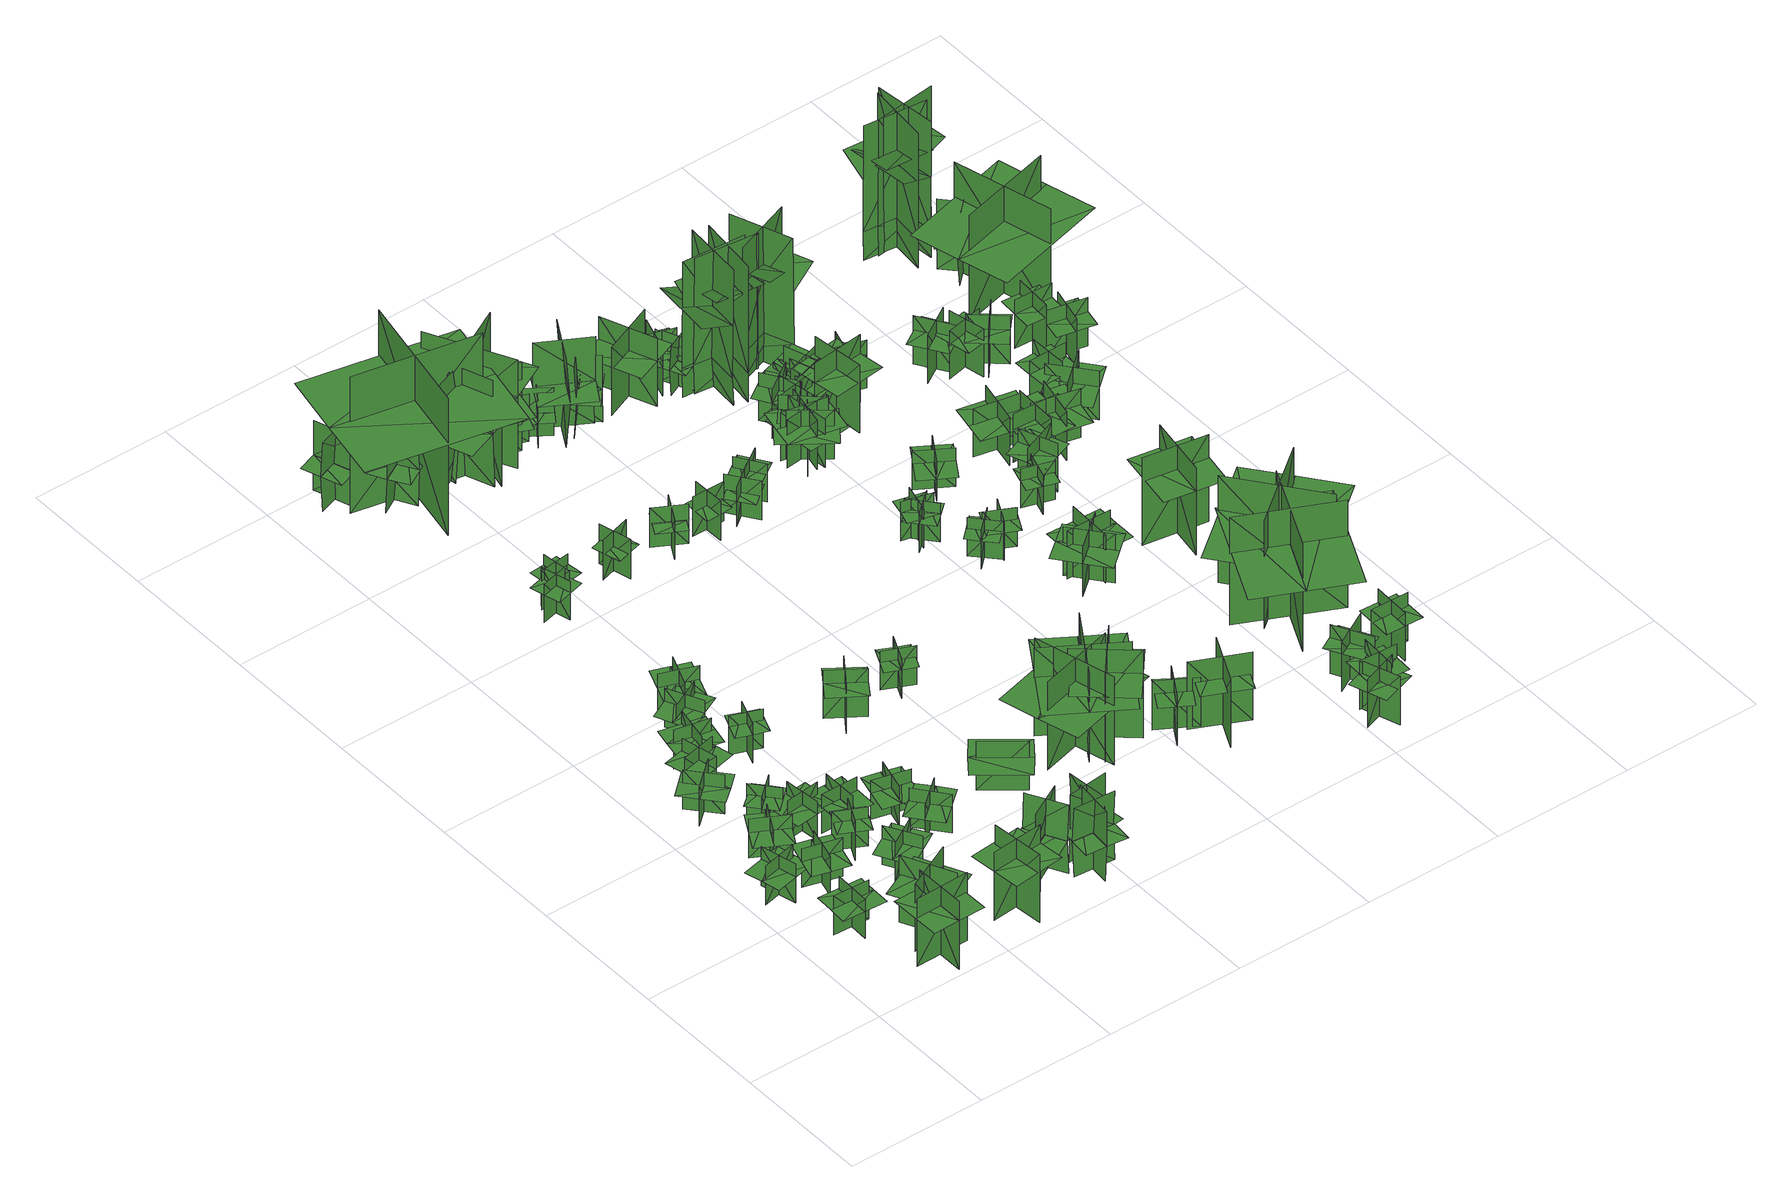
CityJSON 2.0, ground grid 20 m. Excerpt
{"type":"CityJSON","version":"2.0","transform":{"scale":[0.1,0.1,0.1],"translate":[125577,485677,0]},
"CityObjects":{
"tree1":{"type":"SolitaryVegetationObject","geometry":[{"type":"MultiSurface","lod":"1","boundaries":[[[0,1,2]],[[0,2,3]],[[4,5,6]],[[4,6,7]],[[8,9,10]],[[8,10,11]],[[8,11,12]],[[8,12,13]]]}]},
"tree2":{"type":"SolitaryVegetationObject","geometry":[{"type":"MultiSurface","lod":"1","boundaries":[[[14,15,16]],[[14,16,17]],[[18,19,20]],[[18,20,21]],[[22,23,24]],[[22,24,25]],[[22,25,26]],[[22,26,27]]]}]},
"tree3":{"type":"SolitaryVegetationObject","geometry":[{"type":"MultiSurface","lod":"1","boundaries":[[[28,29,30]],[[28,30,31]],[[32,33,34]],[[32,34,35]],[[36,37,38]],[[36,38,39]],[[36,39,40]],[[36,40,41]]]}]},
"tree4":{"type":"SolitaryVegetationObject","geometry":[{"type":"MultiSurface","lod":"1","boundaries":[[[42,43,44]],[[42,44,45]],[[46,47,48]],[[46,48,49]],[[50,51,52]],[[50,52,53]],[[50,53,54]],[[50,54,55]]]}]},
"tree5":{"type":"SolitaryVegetationObject","geometry":[{"type":"MultiSurface","lod":"1","boundaries":[[[56,57,58]],[[56,58,59]],[[60,61,62]],[[60,62,63]],[[64,65,66]],[[64,66,67]],[[64,67,68]],[[64,68,69]]]}]},
"tree6":{"type":"SolitaryVegetationObject","geometry":[{"type":"MultiSurface","lod":"1","boundaries":[[[70,71,72]],[[70,72,73]],[[74,75,76]],[[74,76,77]],[[78,79,80]],[[78,80,81]],[[78,81,82]],[[78,82,83]]]}]},
"tree7":{"type":"SolitaryVegetationObject","geometry":[{"type":"MultiSurface","lod":"1","boundaries":[[[84,85,86]],[[84,86,87]],[[88,89,90]],[[88,90,91]],[[92,93,94]],[[92,94,95]],[[92,95,96]],[[92,96,97]]]}]},
"tree8":{"type":"SolitaryVegetationObject","geometry":[{"type":"MultiSurface","lod":"1","boundaries":[[[98,99,100]],[[98,100,101]],[[102,103,104]],[[102,104,105]],[[106,107,108]],[[106,108,109]],[[106,109,110]],[[106,110,111]]]}]},
"tree9":{"type":"SolitaryVegetationObject","geometry":[{"type":"MultiSurface","lod":"1","boundaries":[[[112,113,114]],[[112,114,115]],[[116,117,118]],[[116,118,119]],[[120,121,122]],[[120,122,123]],[[120,123,124]],[[120,124,125]]]}]},
"tree10":{"type":"SolitaryVegetationObject","geometry":[{"type":"MultiSurface","lod":"1","boundaries":[[[126,127,128]],[[126,128,129]],[[130,131,132]],[[130,132,133]],[[134,135,136]],[[134,136,137]],[[134,137,138]],[[134,138,139]]]}]},
"tree11":{"type":"SolitaryVegetationObject","geometry":[{"type":"MultiSurface","lod":"1","boundaries":[[[140,141,142]],[[140,142,143]],[[144,145,146]],[[144,146,147]],[[148,149,150]],[[148,150,151]],[[148,151,152]],[[148,152,153]]]}]},
"tree12":{"type":"SolitaryVegetationObject","geometry":[{"type":"MultiSurface","lod":"1","boundaries":[[[154,155,156]],[[154,156,157]],[[158,159,160]],[[158,160,161]],[[162,163,164]],[[162,164,165]],[[162,165,166]],[[162,166,167]]]}]},
"tree13":{"type":"SolitaryVegetationObject","geometry":[{"type":"MultiSurface","lod":"1","boundaries":[[[168,169,170]],[[168,170,171]],[[172,173,174]],[[172,174,175]],[[176,177,178]],[[176,178,179]],[[176,179,180]],[[176,180,181]]]}]},
"tree14":{"type":"SolitaryVegetationObject","geometry":[{"type":"MultiSurface","lod":"1","boundaries":[[[182,183,184]],[[182,184,185]],[[186,187,188]],[[186,188,189]],[[190,191,192]],[[190,192,193]],[[190,193,194]],[[190,194,195]]]}]},
"tree15":{"type":"SolitaryVegetationObject","geometry":[{"type":"MultiSurface","lod":"1","boundaries":[[[196,197,198]],[[196,198,199]],[[200,201,202]],[[200,202,203]],[[204,205,206]],[[204,206,207]],[[204,207,208]],[[204,208,209]]]}]},
"tree16":{"type":"SolitaryVegetationObject","geometry":[{"type":"MultiSurface","lod":"1","boundaries":[[[210,211,212]],[[210,212,213]],[[214,215,216]],[[214,216,217]],[[218,219,220]],[[218,220,221]],[[218,221,222]],[[218,222,223]]]}]},
"tree17":{"type":"SolitaryVegetationObject","geometry":[{"type":"MultiSurface","lod":"1","boundaries":[[[224,225,226]],[[224,226,227]],[[228,229,230]],[[228,230,231]],[[232,233,234]],[[232,234,235]],[[232,235,236]],[[232,236,237]]]}]},
"tree18":{"type":"SolitaryVegetationObject","geometry":[{"type":"MultiSurface","lod":"1","boundaries":[[[238,239,240]],[[238,240,241]],[[242,243,244]],[[242,244,245]],[[246,247,248]],[[246,248,249]],[[246,249,250]],[[246,250,251]]]}]},
"tree19":{"type":"SolitaryVegetationObject","geometry":[{"type":"MultiSurface","lod":"1","boundaries":[[[252,253,254]],[[252,254,255]],[[256,257,258]],[[256,258,259]],[[260,261,262]],[[260,262,263]],[[260,263,264]],[[260,264,265]]]}]},
"tree20":{"type":"SolitaryVegetationObject","geometry":[{"type":"MultiSurface","lod":"1","boundaries":[[[266,267,268]],[[266,268,269]],[[270,271,272]],[[270,272,273]],[[274,275,276]],[[274,276,277]],[[274,277,278]],[[274,278,279]]]}]},
"tree21":{"type":"SolitaryVegetationObject","geometry":[{"type":"MultiSurface","lod":"1","boundaries":[[[280,281,282]],[[280,282,283]],[[284,285,286]],[[284,286,287]],[[288,289,285]],[[288,285,284]],[[290,291,281]],[[290,281,280]],[[280,281,292]],[[280,292,293]],[[280,294,295]],[[280,295,281]]]}]},
"tree22":{"type":"SolitaryVegetationObject","geometry":[{"type":"MultiSurface","lod":"1","boundaries":[[[296,297,298]],[[296,298,299]],[[300,301,302]],[[300,302,303]],[[304,305,301]],[[304,301,300]],[[306,307,297]],[[306,297,296]],[[296,297,308]],[[296,308,309]],[[296,310,311]],[[296,311,297]]]}]},
"tree23":{"type":"SolitaryVegetationObject","geometry":[{"type":"MultiSurface","lod":"1","boundaries":[[[312,313,314]],[[312,314,315]],[[316,317,318]],[[316,318,319]],[[320,321,322]],[[320,322,323]],[[320,323,324]],[[320,324,325]]]}]},
"tree24":{"type":"SolitaryVegetationObject","geometry":[{"type":"MultiSurface","lod":"1","boundaries":[[[326,327,328]],[[326,328,329]],[[330,331,332]],[[330,332,333]],[[334,335,331]],[[334,331,330]],[[336,337,327]],[[336,327,326]],[[326,327,338]],[[326,338,339]],[[326,340,341]],[[326,341,327]]]}]},
"tree25":{"type":"SolitaryVegetationObject","geometry":[{"type":"MultiSurface","lod":"1","boundaries":[[[342,343,344]],[[342,344,345]],[[346,347,348]],[[346,348,349]],[[350,351,352]],[[350,352,353]],[[350,353,354]],[[350,354,355]]]}]},
"tree26":{"type":"SolitaryVegetationObject","geometry":[{"type":"MultiSurface","lod":"1","boundaries":[[[356,357,358]],[[356,358,359]],[[360,361,362]],[[360,362,363]],[[364,365,361]],[[364,361,360]],[[366,367,357]],[[366,357,356]],[[356,357,368]],[[356,368,369]],[[356,370,371]],[[356,371,357]]]}]},
"tree27":{"type":"SolitaryVegetationObject","geometry":[{"type":"MultiSurface","lod":"1","boundaries":[[[372,373,374]],[[372,374,375]],[[376,377,378]],[[376,378,379]],[[380,381,382]],[[380,382,383]],[[380,383,384]],[[380,384,385]]]}]},
"tree28":{"type":"SolitaryVegetationObject","geometry":[{"type":"MultiSurface","lod":"1","boundaries":[[[386,387,388]],[[386,388,389]],[[390,391,392]],[[390,392,393]],[[394,395,396]],[[394,396,397]],[[394,397,398]],[[394,398,399]]]}]},
"tree29":{"type":"SolitaryVegetationObject","geometry":[{"type":"MultiSurface","lod":"1","boundaries":[[[400,401,402]],[[400,402,403]],[[404,405,406]],[[404,406,407]],[[408,409,405]],[[408,405,404]],[[410,411,401]],[[410,401,400]],[[400,401,412]],[[400,412,413]],[[400,414,415]],[[400,415,401]]]}]},
"tree30":{"type":"SolitaryVegetationObject","geometry":[{"type":"MultiSurface","lod":"1","boundaries":[[[416,417,418]],[[416,418,419]],[[420,421,422]],[[420,422,423]],[[424,425,426]],[[424,426,427]],[[424,427,428]],[[424,428,429]]]}]},
"tree31":{"type":"SolitaryVegetationObject","geometry":[{"type":"MultiSurface","lod":"1","boundaries":[[[430,431,432]],[[430,432,433]],[[434,435,436]],[[434,436,437]],[[438,439,440]],[[438,440,441]],[[438,441,442]],[[438,442,443]]]}]},
"tree32":{"type":"SolitaryVegetationObject","geometry":[{"type":"MultiSurface","lod":"1","boundaries":[[[444,445,446]],[[444,446,447]],[[448,449,450]],[[448,450,451]],[[452,453,454]],[[452,454,455]],[[452,456,457]],[[452,457,453]]]}]},
"tree33":{"type":"SolitaryVegetationObject","geometry":[{"type":"MultiSurface","lod":"1","boundaries":[[[458,459,460]],[[458,460,461]],[[462,463,464]],[[462,464,465]],[[466,467,468]],[[466,468,469]],[[466,469,470]],[[466,470,471]]]}]},
"tree34":{"type":"SolitaryVegetationObject","geometry":[{"type":"MultiSurface","lod":"1","boundaries":[[[472,473,474]],[[472,474,475]],[[476,477,478]],[[476,478,479]],[[480,481,477]],[[480,477,476]],[[482,483,473]],[[482,473,472]],[[472,473,484]],[[472,484,485]],[[472,486,487]],[[472,487,473]]]}]},
"tree35":{"type":"SolitaryVegetationObject","geometry":[{"type":"MultiSurface","lod":"1","boundaries":[[[488,489,490]],[[488,490,491]],[[492,493,494]],[[492,494,495]],[[496,497,493]],[[496,493,492]],[[498,499,489]],[[498,489,488]],[[488,489,500]],[[488,500,501]],[[488,502,503]],[[488,503,489]]]}]},
"tree36":{"type":"SolitaryVegetationObject","geometry":[{"type":"MultiSurface","lod":"1","boundaries":[[[504,505,506]],[[504,506,507]],[[508,509,510]],[[508,510,511]],[[512,513,514]],[[512,514,515]],[[512,515,516]],[[512,516,517]]]}]},
"tree37":{"type":"SolitaryVegetationObject","geometry":[{"type":"MultiSurface","lod":"1","boundaries":[[[518,519,520]],[[518,520,521]],[[522,523,524]],[[522,524,525]],[[526,527,528]],[[526,528,529]],[[526,530,531]],[[526,531,527]]]}]},
"tree38":{"type":"SolitaryVegetationObject","geometry":[{"type":"MultiSurface","lod":"1","boundaries":[[[532,533,534]],[[532,534,535]],[[536,537,538]],[[536,538,539]],[[540,541,542]],[[540,542,543]],[[540,543,544]],[[540,544,545]]]}]},
"tree39":{"type":"SolitaryVegetationObject","geometry":[{"type":"MultiSurface","lod":"1","boundaries":[[[546,547,548]],[[546,548,549]],[[550,551,552]],[[550,552,553]],[[554,555,556]],[[554,556,557]],[[554,555,558]],[[554,558,559]]]}]},
"tree40":{"type":"SolitaryVegetationObject","geometry":[{"type":"MultiSurface","lod":"1","boundaries":[[[560,561,562]],[[560,562,563]],[[564,565,566]],[[564,566,567]],[[568,569,570]],[[568,570,571]],[[568,569,572]],[[568,572,573]]]}]},
"tree41":{"type":"SolitaryVegetationObject","geometry":[{"type":"MultiSurface","lod":"1","boundaries":[[[574,575,576]],[[574,576,577]],[[578,579,580]],[[578,580,581]],[[582,583,584]],[[582,584,585]],[[582,585,586]],[[582,586,587]]]}]},
"tree42":{"type":"SolitaryVegetationObject","geometry":[{"type":"MultiSurface","lod":"1","boundaries":[[[588,589,590]],[[588,590,591]],[[592,593,594]],[[592,594,595]],[[596,597,593]],[[596,593,592]],[[598,599,589]],[[598,589,588]],[[588,589,600]],[[588,600,601]],[[588,602,603]],[[588,603,589]]]}]},
"tree43":{"type":"SolitaryVegetationObject","geometry":[{"type":"MultiSurface","lod":"1","boundaries":[[[604,605,606]],[[604,606,607]],[[608,609,610]],[[608,610,611]],[[612,613,614]],[[612,614,615]],[[612,616,617]],[[612,617,613]]]}]},
"tree44":{"type":"SolitaryVegetationObject","geometry":[{"type":"MultiSurface","lod":"1","boundaries":[[[618,619,620]],[[618,620,621]],[[622,623,624]],[[622,624,625]],[[626,627,628]],[[626,628,629]],[[626,630,631]],[[626,631,627]]]}]},
"tree45":{"type":"SolitaryVegetationObject","geometry":[{"type":"MultiSurface","lod":"1","boundaries":[[[632,633,634]],[[632,634,635]],[[636,637,638]],[[636,638,639]],[[640,641,637]],[[640,637,636]],[[642,643,633]],[[642,633,632]],[[632,633,644]],[[632,644,645]],[[632,646,647]],[[632,647,633]]]}]},
"tree46":{"type":"SolitaryVegetationObject","geometry":[{"type":"MultiSurface","lod":"1","boundaries":[[[648,649,650]],[[648,650,651]],[[652,653,654]],[[652,654,655]],[[656,657,658]],[[656,658,659]],[[656,660,661]],[[656,661,657]]]}]},
"tree47":{"type":"SolitaryVegetationObject","geometry":[{"type":"MultiSurface","lod":"1","boundaries":[[[662,663,664]],[[662,664,665]],[[666,667,668]],[[666,668,669]],[[670,671,667]],[[670,667,666]],[[672,673,663]],[[672,663,662]],[[662,663,674]],[[662,674,675]],[[662,676,677]],[[662,677,663]]]}]},
"tree48":{"type":"SolitaryVegetationObject","geometry":[{"type":"MultiSurface","lod":"1","boundaries":[[[678,679,680]],[[678,680,681]],[[682,683,684]],[[682,684,685]],[[686,687,688]],[[686,688,689]],[[686,689,690]],[[686,690,691]]]}]},
"tree49":{"type":"SolitaryVegetationObject","geometry":[{"type":"MultiSurface","lod":"1","boundaries":[[[692,693,694]],[[692,694,695]],[[696,697,698]],[[696,698,699]],[[700,701,702]],[[700,702,703]],[[700,703,704]],[[700,704,705]]]}]},
"tree50":{"type":"SolitaryVegetationObject","geometry":[{"type":"MultiSurface","lod":"1","boundaries":[[[706,707,708]],[[706,708,709]],[[710,711,712]],[[710,712,713]],[[714,715,711]],[[714,711,710]],[[716,717,707]],[[716,707,706]],[[706,707,718]],[[706,718,719]],[[706,720,721]],[[706,721,707]]]}]},
"tree51":{"type":"SolitaryVegetationObject","geometry":[{"type":"MultiSurface","lod":"1","boundaries":[[[722,723,724]],[[722,724,725]],[[726,727,728]],[[726,728,729]],[[730,731,732]],[[730,732,733]],[[730,733,734]],[[730,734,735]]]}]},
"tree52":{"type":"SolitaryVegetationObject","geometry":[{"type":"MultiSurface","lod":"1","boundaries":[[[736,737,738]],[[736,738,739]],[[740,741,742]],[[740,742,743]],[[744,745,746]],[[744,746,747]],[[744,747,748]],[[744,748,749]]]}]},
"tree53":{"type":"SolitaryVegetationObject","geometry":[{"type":"MultiSurface","lod":"1","boundaries":[[[750,751,752]],[[750,752,753]],[[754,755,756]],[[754,756,757]],[[758,759,760]],[[758,760,761]],[[758,761,762]],[[758,762,763]]]}]},
"tree54":{"type":"SolitaryVegetationObject","geometry":[{"type":"MultiSurface","lod":"1","boundaries":[[[764,765,766]],[[764,766,767]],[[768,769,770]],[[768,770,771]],[[772,773,774]],[[772,774,775]],[[772,773,776]],[[772,776,777]]]}]},
"tree55":{"type":"SolitaryVegetationObject","geometry":[{"type":"MultiSurface","lod":"1","boundaries":[[[778,779,780]],[[778,780,781]],[[782,783,784]],[[782,784,785]],[[786,787,788]],[[786,788,789]],[[786,789,790]],[[786,790,791]]]}]},
"tree56":{"type":"SolitaryVegetationObject","geometry":[{"type":"MultiSurface","lod":"1","boundaries":[[[792,793,794]],[[792,794,795]],[[796,797,798]],[[796,798,799]],[[800,801,802]],[[800,802,803]],[[800,803,804]],[[800,804,805]]]}]},
"tree57":{"type":"SolitaryVegetationObject","geometry":[{"type":"MultiSurface","lod":"1","boundaries":[[[806,807,808]],[[806,808,809]],[[810,811,812]],[[810,812,813]],[[814,815,816]],[[814,816,817]],[[814,817,818]],[[814,818,819]]]}]},
"tree58":{"type":"SolitaryVegetationObject","geometry":[{"type":"MultiSurface","lod":"1","boundaries":[[[820,821,822]],[[820,822,823]],[[824,825,826]],[[824,826,827]],[[828,829,830]],[[828,830,831]],[[828,831,832]],[[828,832,833]]]}]},
"tree59":{"type":"SolitaryVegetationObject","geometry":[{"type":"MultiSurface","lod":"1","boundaries":[[[834,835,836]],[[834,836,837]],[[838,839,840]],[[838,840,841]],[[842,843,844]],[[842,844,845]],[[842,845,846]],[[842,846,847]]]}]},
"tree60":{"type":"SolitaryVegetationObject","geometry":[{"type":"MultiSurface","lod":"1","boundaries":[[[848,849,850]],[[848,850,851]],[[852,853,854]],[[852,854,855]],[[856,857,858]],[[856,858,859]],[[856,859,860]],[[856,860,861]]]}]},
"tree61":{"type":"SolitaryVegetationObject","geometry":[{"type":"MultiSurface","lod":"1","boundaries":[[[862,863,864]],[[862,864,865]],[[866,867,868]],[[866,868,869]],[[870,871,872]],[[870,872,873]],[[870,873,874]],[[870,874,875]]]}]},
"tree62":{"type":"SolitaryVegetationObject","geometry":[{"type":"MultiSurface","lod":"1","boundaries":[[[876,877,878]],[[876,878,879]],[[880,881,882]],[[880,882,883]],[[884,885,886]],[[884,886,887]],[[884,887,888]],[[884,888,889]]]}]},
"tree63":{"type":"SolitaryVegetationObject","geometry":[{"type":"MultiSurface","lod":"1","boundaries":[[[890,891,892]],[[890,892,893]],[[894,895,896]],[[894,896,897]],[[898,899,900]],[[898,900,901]],[[898,901,902]],[[898,902,903]]]}]},
"tree64":{"type":"SolitaryVegetationObject","geometry":[{"type":"MultiSurface","lod":"1","boundaries":[[[904,905,906]],[[904,906,907]],[[908,909,910]],[[908,910,911]],[[912,913,909]],[[912,909,908]],[[914,915,905]],[[914,905,904]],[[904,905,916]],[[904,916,917]],[[904,918,919]],[[904,919,905]]]}]},
"tree65":{"type":"SolitaryVegetationObject","geometry":[{"type":"MultiSurface","lod":"1","boundaries":[[[920,921,922]],[[920,922,923]],[[924,925,926]],[[924,926,927]],[[928,929,930]],[[928,930,931]],[[928,931,932]],[[928,932,933]]]}]},
"tree66":{"type":"SolitaryVegetationObject","geometry":[{"type":"MultiSurface","lod":"1","boundaries":[[[934,935,936]],[[934,936,937]],[[938,939,940]],[[938,940,941]],[[942,943,944]],[[942,944,945]],[[942,945,946]],[[942,946,947]]]}]},
"tree67":{"type":"SolitaryVegetationObject","geometry":[{"type":"MultiSurface","lod":"1","boundaries":[[[948,949,950]],[[948,950,951]],[[952,953,954]],[[952,954,955]],[[956,957,958]],[[956,958,959]],[[956,959,960]],[[956,960,961]]]}]},
"tree68":{"type":"SolitaryVegetationObject","geometry":[{"type":"MultiSurface","lod":"1","boundaries":[[[962,963,964]],[[962,964,965]],[[966,967,968]],[[966,968,969]],[[970,971,972]],[[970,972,973]],[[970,973,974]],[[970,974,975]]]}]},
"tree69":{"type":"SolitaryVegetationObject","geometry":[{"type":"MultiSurface","lod":"1","boundaries":[[[976,977,978]],[[976,978,979]],[[980,981,982]],[[980,982,983]],[[984,985,981]],[[984,981,980]],[[986,987,977]],[[986,977,976]],[[976,977,988]],[[976,988,989]],[[976,990,991]],[[976,991,977]]]}]},
"tree70":{"type":"SolitaryVegetationObject","geometry":[{"type":"MultiSurface","lod":"1","boundaries":[[[992,993,994]],[[992,994,995]],[[996,997,998]],[[996,998,999]],[[1000,1001,1002]],[[1000,1002,1003]],[[1000,1004,1005]],[[1000,1005,1001]]]}]},
"tree71":{"type":"SolitaryVegetationObject","geometry":[{"type":"MultiSurface","lod":"1","boundaries":[[[1006,1007,1008]],[[1006,1008,1009]],[[1010,1011,1012]],[[1010,1012,1013]],[[1014,1015,1011]],[[1014,1011,1010]],[[1016,1017,1007]],[[1016,1007,1006]],[[1018,1019,1020]],[[1018,1020,1021]],[[1022,1023,1024]],[[1022,1024,1025]]]}]},
"tree72":{"type":"SolitaryVegetationObject","geometry":[{"type":"MultiSurface","lod":"1","boundaries":[[[1026,1027,1028]],[[1026,1028,1029]],[[1030,1031,1032]],[[1030,1032,1033]],[[1034,1035,1036]],[[1034,1036,1037]],[[1034,1037,1038]],[[1034,1038,1039]]]}]},
"tree73":{"type":"SolitaryVegetationObject","geometry":[{"type":"MultiSurface","lod":"1","boundaries":[[[1040,1041,1042]],[[1040,1042,1043]],[[1044,1045,1046]],[[1044,1046,1047]],[[1048,1049,1050]],[[1048,1050,1051]],[[1048,1051,1052]],[[1048,1052,1053]]]}]},
"tree74":{"type":"SolitaryVegetationObject","geometry":[{"type":"MultiSurface","lod":"1","boundaries":[[[1054,1055,1056]],[[1054,1056,1057]],[[1058,1059,1060]],[[1058,1060,1061]],[[1062,1063,1059]],[[1062,1059,1058]],[[1064,1065,1055]],[[1064,1055,1054]],[[1066,1067,1068]],[[1066,1068,1069]],[[1070,1071,1072]],[[1070,1072,1073]]]}]},
"tree75":{"type":"SolitaryVegetationObject","geometry":[{"type":"MultiSurface","lod":"1","boundaries":[[[1074,1075,1076]],[[1074,1076,1077]],[[1078,1079,1080]],[[1078,1080,1081]],[[1082,1083,1084]],[[1082,1084,1085]],[[1082,1085,1086]],[[1082,1086,1087]]]}]},
"tree76":{"type":"SolitaryVegetationObject","geometry":[{"type":"MultiSurface","lod":"1","boundaries":[[[1088,1089,1090]],[[1088,1090,1091]],[[1092,1093,1094]],[[1092,1094,1095]],[[1096,1097,1098]],[[1096,1098,1099]],[[1096,1099,1100]],[[1096,1100,1101]]]}]},
"tree77":{"type":"SolitaryVegetationObject","geometry":[{"type":"MultiSurface","lod":"1","boundaries":[[[1102,1103,1104]],[[1102,1104,1105]],[[1106,1107,1108]],[[1106,1108,1109]],[[1110,1111,1112]],[[1110,1112,1113]],[[1110,1113,1114]],[[1110,1114,1115]]]}]},
"tree78":{"type":"SolitaryVegetationObject","geometry":[{"type":"MultiSurface","lod":"1","boundaries":[[[1116,1117,1118]],[[1116,1118,1119]],[[1120,1121,1122]],[[1120,1122,1123]],[[1124,1125,1126]],[[1124,1126,1127]],[[1124,1127,1128]],[[1124,1128,1129]]]}]},
"tree79":{"type":"SolitaryVegetationObject","geometry":[{"type":"MultiSurface","lod":"1","boundaries":[[[1130,1131,1132]],[[1130,1132,1133]],[[1134,1135,1136]],[[1134,1136,1137]],[[1138,1139,1140]],[[1138,1140,1141]],[[1138,1141,1142]],[[1138,1142,1143]]]}]},
"tree80":{"type":"SolitaryVegetationObject","geometry":[{"type":"MultiSurface","lod":"1","boundaries":[[[1144,1145,1146]],[[1144,1146,1147]],[[1148,1149,1150]],[[1148,1150,1151]],[[1152,1153,1154]],[[1152,1154,1155]],[[1152,1155,1156]],[[1152,1156,1157]]]}]},
"tree81":{"type":"SolitaryVegetationObject","geometry":[{"type":"MultiSurface","lod":"1","boundaries":[[[1158,1159,1160]],[[1158,1160,1161]],[[1162,1163,1164]],[[1162,1164,1165]],[[1166,1167,1168]],[[1166,1168,1169]],[[1166,1169,1170]],[[1166,1170,1171]]]}]},
"tree82":{"type":"SolitaryVegetationObject","geometry":[{"type":"MultiSurface","lod":"1","boundaries":[[[1172,1173,1174]],[[1172,1174,1175]],[[1176,1177,1178]],[[1176,1178,1179]],[[1180,1181,1182]],[[1180,1182,1183]],[[1180,1183,1184]],[[1180,1184,1185]]]}]},
"tree83":{"type":"SolitaryVegetationObject","geometry":[{"type":"MultiSurface","lod":"1","boundaries":[[[1186,1187,1188]],[[1186,1188,1189]],[[1190,1191,1192]],[[1190,1192,1193]],[[1194,1195,1191]],[[1194,1191,1190]],[[1196,1197,1187]],[[1196,1187,1186]],[[1198,1199,1200]],[[1198,1200,1201]],[[1202,1203,1204]],[[1202,1204,1205]]]}]},
"tree84":{"type":"SolitaryVegetationObject","geometry":[{"type":"MultiSurface","lod":"1","boundaries":[[[1206,1207,1208]],[[1206,1208,1209]],[[1210,1211,1212]],[[1210,1212,1213]],[[1214,1215,1216]],[[1214,1216,1217]],[[1214,1217,1218]],[[1214,1218,1219]]]}]},
"tree85":{"type":"SolitaryVegetationObject","geometry":[{"type":"MultiSurface","lod":"1","boundaries":[[[1220,1221,1222]],[[1220,1222,1223]],[[1224,1225,1226]],[[1224,1226,1227]],[[1228,1229,1230]],[[1228,1230,1231]],[[1228,1231,1232]],[[1228,1232,1233]]]}]},
"tree86":{"type":"SolitaryVegetationObject","geometry":[{"type":"MultiSurface","lod":"1","boundaries":[[[1234,1235,1236]],[[1234,1236,1237]],[[1238,1239,1240]],[[1238,1240,1241]],[[1242,1243,1244]],[[1242,1244,1245]],[[1242,1245,1246]],[[1242,1246,1247]]]}]},
"tree87":{"type":"SolitaryVegetationObject","geometry":[{"type":"MultiSurface","lod":"1","boundaries":[[[1248,1249,1250]],[[1248,1250,1251]],[[1252,1253,1254]],[[1252,1254,1255]],[[1256,1257,1258]],[[1256,1258,1259]],[[1256,1259,1260]],[[1256,1260,1261]]]}]},
"tree88":{"type":"SolitaryVegetationObject","geometry":[{"type":"MultiSurface","lod":"1","boundaries":[[[1262,1263,1264]],[[1262,1264,1265]],[[1266,1267,1268]],[[1266,1268,1269]],[[1270,1271,1272]],[[1270,1272,1273]],[[1270,1273,1274]],[[1270,1274,1275]]]}]},
"tree89":{"type":"SolitaryVegetationObject","geometry":[{"type":"MultiSurface","lod":"1","boundaries":[[[1276,1277,1278]],[[1276,1278,1279]],[[1280,1281,1282]],[[1280,1282,1283]],[[1284,1285,1286]],[[1284,1286,1287]],[[1284,1287,1288]],[[1284,1288,1289]]]}]},
"tree90":{"type":"SolitaryVegetationObject","geometry":[{"type":"MultiSurface","lod":"1","boundaries":[[[1290,1291,1292]],[[1290,1292,1293]],[[1294,1295,1296]],[[1294,1296,1297]],[[1298,1299,1300]],[[1298,1300,1301]],[[1298,1301,1302]],[[1298,1302,1303]]]}]},
"tree91":{"type":"SolitaryVegetationObject","geometry":[{"type":"MultiSurface","lod":"1","boundaries":[[[1304,1305,1306]],[[1304,1306,1307]],[[1308,1309,1310]],[[1308,1310,1311]],[[1312,1313,1314]],[[1312,1314,1315]],[[1312,1315,1316]],[[1312,1316,1317]]]}]},
"tree92":{"type":"SolitaryVegetationObject","geometry":[{"type":"MultiSurface","lod":"1","boundaries":[[[1318,1319,1320]],[[1318,1320,1321]],[[1322,1323,1324]],[[1322,1324,1325]],[[1326,1327,1328]],[[1326,1328,1329]],[[1326,1329,1330]],[[1326,1330,1331]]]}]},
"tree93":{"type":"SolitaryVegetationObject","geometry":[{"type":"MultiSurface","lod":"1","boundaries":[[[1332,1333,1334]],[[1332,1334,1335]],[[1336,1337,1338]],[[1336,1338,1339]],[[1340,1341,1342]],[[1340,1342,1343]],[[1340,1343,1344]],[[1340,1344,1345]]]}]},
"tree94":{"type":"SolitaryVegetationObject","geometry":[{"type":"MultiSurface","lod":"1","boundaries":[[[1346,1347,1348]],[[1346,1348,1349]],[[1350,1351,1352]],[[1350,1352,1353]],[[1354,1355,1356]],[[1354,1356,1357]],[[1354,1357,1358]],[[1354,1358,1359]]]}]},
"tree95":{"type":"SolitaryVegetationObject","geometry":[{"type":"MultiSurface","lod":"1","boundaries":[[[1360,1361,1362]],[[1360,1362,1363]],[[1364,1365,1366]],[[1364,1366,1367]],[[1368,1369,1365]],[[1368,1365,1364]],[[1370,1371,1361]],[[1370,1361,1360]],[[1372,1373,1374]],[[1372,1374,1375]],[[1376,1377,1378]],[[1376,1378,1379]]]}]},
"tree96":{"type":"SolitaryVegetationObject","geometry":[{"type":"MultiSurface","lod":"1","boundaries":[[[1380,1381,1382]],[[1380,1382,1383]],[[1384,1385,1386]],[[1384,1386,1387]],[[1388,1389,1390]],[[1388,1390,1391]],[[1388,1391,1392]],[[1388,1392,1393]]]}]},
"tree97":{"type":"SolitaryVegetationObject","geometry":[{"type":"MultiSurface","lod":"1","boundaries":[[[1394,1395,1396]],[[1394,1396,1397]],[[1398,1399,1400]],[[1398,1400,1401]],[[1402,1403,1399]],[[1402,1399,1398]],[[1404,1405,1395]],[[1404,1395,1394]],[[1394,1395,1406]],[[1394,1406,1407]],[[1394,1408,1409]],[[1394,1409,1395]]]}]},
"tree98":{"type":"SolitaryVegetationObject","geometry":[{"type":"MultiSurface","lod":"1","boundaries":[[[1410,1411,1412]],[[1410,1412,1413]],[[1414,1415,1416]],[[1414,1416,1417]],[[1418,1419,1415]],[[1418,1415,1414]],[[1420,1421,1411]],[[1420,1411,1410]],[[1422,1423,1424]],[[1422,1424,1425]],[[1426,1427,1428]],[[1426,1428,1429]]]}]},
"tree99":{"type":"SolitaryVegetationObject","geometry":[{"type":"MultiSurface","lod":"1","boundaries":[[[1430,1431,1432]],[[1430,1432,1433]],[[1434,1435,1436]],[[1434,1436,1437]],[[1438,1439,1435]],[[1438,1435,1434]],[[1440,1441,1431]],[[1440,1431,1430]],[[1430,1431,1442]],[[1430,1442,1443]],[[1430,1444,1445]],[[1430,1445,1431]]]}]}
},
"vertices":[
[51,228,4],[51,228,66],[39,280,66],[39,280,4],[20,248,4],[20,248,66],[71,259,66],[71,259,4],[13,246,46],[19,220,46],[81,234,46],[75,260,46],[69,286,46],[7,272,46],
[76,174,7],[76,174,69],[74,121,69],[74,121,7],[100,147,7],[100,147,69],[48,150,69],[48,150,7],[108,147,49],[109,173,49],[45,177,49],[44,150,49],[42,123,49],[107,120,49],
[93,43,4],[171,44,4],[171,44,112],[93,43,112],[130,7,4],[129,84,4],[129,84,112],[130,7,112],[130,7,82],[169,7,82],[168,85,82],[129,84,82],[90,84,82],[91,6,82],
[161,51,5],[127,121,5],[127,121,112],[161,51,112],[178,100,5],[108,66,5],[108,66,112],[178,100,112],[178,100,82],[161,135,82],[91,101,82],[108,66,82],[125,31,82],[195,65,82],
[74,245,5],[74,245,67],[126,231,67],[126,231,5],[106,262,5],[106,262,67],[92,212,67],[92,212,5],[108,270,47],[83,277,47],[65,215,47],[91,208,47],[117,201,47],[134,262,47],
[57,328,6],[57,328,68],[104,302,68],[104,302,6],[92,337,6],[92,337,68],[67,292,68],[67,292,6],[96,344,47],[73,357,47],[42,301,47],[65,288,47],[88,275,47],[120,331,47],
[89,448,5],[89,448,67],[48,413,67],[48,413,5],[86,412,5],[86,412,67],[52,451,67],[52,451,5],[91,406,47],[111,424,47],[69,472,47],[49,455,47],[29,437,47],[70,389,47],
[128,351,3],[99,385,3],[99,385,65],[128,351,65],[130,381,3],[96,352,3],[96,352,65],[130,381,65],[130,381,48],[116,397,48],[82,369,48],[96,352,48],[111,335,48],[144,364,48],
[88,497,6],[88,497,68],[99,445,68],[99,445,6],[118,477,6],[118,477,68],[67,466,68],[67,466,6],[125,479,48],[120,505,48],[57,491,48],[63,465,48],[69,439,48],[131,453,48],
[143,302,6],[143,302,68],[137,355,68],[137,355,6],[115,325,6],[115,325,68],[166,331,68],[166,331,6],[107,325,48],[110,298,48],[174,305,48],[171,332,48],[168,358,48],[104,351,48],
[185,256,6],[145,276,6],[145,276,68],[185,256,68],[176,284,6],[156,244,6],[156,244,68],[176,284,68],[176,284,51],[156,294,51],[136,254,51],[156,244,51],[176,234,51],[196,274,51],
[203,171,7],[203,171,69],[176,217,69],[176,217,7],[168,181,7],[168,181,69],[212,207,69],[212,207,7],[161,177,49],[175,154,49],[230,186,49],[216,209,49],[203,232,49],[148,200,49],
[109,486,5],[109,486,67],[120,539,67],[120,539,5],[90,517,5],[90,517,67],[140,506,67],[140,506,5],[82,519,47],[77,493,47],[139,479,47],[145,505,47],[151,531,47],[88,545,47],
[208,307,8],[208,307,70],[154,307,70],[154,307,8],[182,282,8],[182,282,70],[182,334,70],[182,334,8],[181,274,49],[208,274,49],[209,338,49],[182,338,49],[155,339,49],[155,274,49],
[253,93,4],[261,16,4],[261,16,112],[253,93,112],[220,53,4],[297,60,4],[297,60,112],[220,53,112],[220,53,82],[224,14,82],[301,22,82],[297,60,82],[293,99,82],[216,92,82],
[154,537,5],[154,537,67],[130,585,67],[130,585,5],[120,550,5],[120,550,67],[166,573,67],[166,573,5],[112,546,47],[124,522,47],[182,551,47],[170,575,47],[158,599,47],[101,570,47],
[200,480,5],[159,496,5],[159,496,67],[200,480,67],[188,507,5],[172,466,5],[172,466,67],[188,507,67],[188,507,50],[168,515,50],[151,474,50],[172,466,50],[193,458,50],[209,499,50],
[272,281,4],[272,281,66],[220,295,66],[220,295,4],[240,264,4],[240,264,66],[253,313,66],[253,313,4],[238,256,46],[264,249,46],[280,311,46],[254,318,46],[228,325,46],[212,262,46],
[247,254,5],[247,254,67],[281,212,67],[281,212,5],[283,250,5],[283,250,67],[243,217,67],[243,217,5],[289,255,47],[272,275,47],[222,235,47],[239,214,47],[256,193,47],[306,234,47],
[139,610,6],[139,610,68],[189,591,68],[189,591,6],[173,624,6],[173,624,68],[154,576,68],[154,576,6],[175,631,47],[150,641,47],[127,581,47],[152,571,47],[177,562,47],[200,622,47],
[303,77,59],[355,105,59],[341,132,59],[288,104,59],[314,116,59],[342,64,59],[346,66,113],[317,118,113],[317,118,4],[346,66,4],[304,74,4],[356,103,4],[355,105,113],[303,77,113],[318,50,59],[370,79,59],
[377,83,62],[371,23,62],[402,20,62],[407,80,62],[403,51,62],[344,57,62],[344,53,117],[403,48,117],[403,48,8],[344,53,8],[374,83,8],[369,24,8],[371,23,117],[377,83,117],[347,85,62],[341,26,62],
[159,807,13],[148,850,13],[148,850,74],[159,807,74],[174,833,13],[131,822,13],[131,822,74],[174,833,74],[174,833,57],[169,854,57],[126,843,57],[131,822,57],[137,800,57],[180,811,57],
[416,83,61],[357,77,61],[360,46,62],[419,52,62],[391,50,61],[385,110,61],[381,109,116],[387,50,116],[387,50,7],[381,109,7],[416,85,7],[357,79,7],[357,77,116],[416,83,116],[413,113,62],[354,107,62],
[189,850,11],[145,845,11],[145,845,73],[189,850,73],[166,868,11],[171,824,11],[171,824,73],[166,868,73],[166,868,56],[144,866,56],[149,822,56],[171,824,56],[193,827,56],[188,871,56],
[75,1203,56],[94,1147,56],[123,1157,56],[104,1213,56],[112,1186,56],[56,1166,56],[57,1163,111],[114,1182,111],[114,1182,2],[57,1163,2],[73,1202,2],[92,1146,2],[94,1147,111],[75,1203,111],[47,1193,56],[66,1137,56],
[358,212,6],[358,212,83],[399,264,83],[399,264,6],[353,257,6],[353,257,83],[404,217,83],[404,217,6],[345,263,58],[325,236,58],[388,187,58],[409,213,58],[429,240,58],[366,289,58],
[328,485,4],[297,440,4],[297,440,81],[328,485,81],[292,479,4],[337,448,4],[337,448,81],[292,479,81],[292,479,60],[276,456,60],[322,425,60],[337,448,60],[353,470,60],[308,502,60],
[167,1139,58],[115,1110,58],[130,1083,59],[182,1112,59],[156,1099,58],[127,1151,58],[124,1149,113],[153,1097,113],[153,1097,4],[124,1149,4],[165,1141,4],[114,1112,4],[115,1110,113],[167,1139,113],[152,1165,59],[100,1136,59],
[149,1033,2],[149,1033,220],[186,1216,220],[186,1216,2],[81,1139,2],[81,1139,220],[258,1104,220],[258,1104,2],[53,1145,149],[35,1053,149],[255,1009,149],[274,1100,149],[292,1192,149],[72,1237,149],
[359,452,32],[400,433,32],[400,433,94],[359,452,94],[370,424,32],[388,464,32],[388,464,94],[370,424,94],[370,424,77],[390,415,77],[408,455,77],[388,464,77],[368,474,77],[349,433,77],
[252,868,13],[264,821,13],[264,821,76],[252,868,76],[237,841,13],[237,841,76],[283,854,76],[283,854,13],[254,865,52],[265,825,52],[284,830,52],[273,870,52],[235,860,52],[246,819,52],
[191,1162,5],[165,1126,5],[165,1126,67],[191,1162,67],[162,1157,5],[198,1132,5],[198,1132,67],[162,1157,67],[162,1157,49],[149,1139,49],[185,1113,49],[198,1132,49],[210,1150,49],[174,1175,49],
[250,1147,74],[174,1134,74],[181,1095,75],[256,1108,75],[220,1103,74],[207,1179,74],[203,1178,144],[215,1102,144],[215,1102,4],[203,1178,4],[249,1150,4],[174,1138,4],[174,1134,144],[250,1147,144],[243,1185,75],[168,1173,75],
[245,1068,89],[213,1156,89],[167,1139,89],[200,1051,89],[186,1094,89],[274,1126,89],[272,1132,175],[184,1099,175],[184,1099,3],[272,1132,3],[249,1069,3],[216,1157,3],[213,1156,175],[245,1068,175],[290,1085,89],[257,1172,89],
[513,189,7],[513,189,147],[483,306,147],[483,306,7],[444,232,7],[444,232,147],[556,261,147],[556,261,7],[426,227,101],[442,169,101],[581,206,101],[566,264,101],[551,322,101],[411,285,101],
[357,825,18],[315,849,18],[315,849,81],[357,825,81],[348,854,18],[348,854,81],[325,812,81],[325,812,18],[353,825,57],[316,845,57],[307,828,57],[344,808,57],[363,843,57],[326,863,57],
[571,227,8],[571,227,148],[470,291,148],[470,291,8],[492,211,8],[492,211,148],[554,309,148],[554,309,8],[482,196,102],[533,164,102],[610,286,102],[559,318,102],[508,350,102],[431,228,102],
[256,1064,3],[280,1167,3],[280,1167,144],[256,1064,144],[317,1102,3],[214,1126,3],[214,1126,144],[317,1102,144],[260,1063,97],[284,1166,97],[232,1178,97],[208,1075,97],[325,1156,97],[301,1053,97],
[234,1194,2],[293,1079,2],[293,1079,175],[234,1194,175],[208,1110,2],[322,1170,2],[322,1170,175],[208,1110,175],[230,1192,117],[290,1078,117],[347,1107,117],[288,1222,117],[243,1054,117],[184,1168,117],
[502,266,8],[572,206,8],[572,206,147],[502,266,147],[507,199,8],[568,269,8],[568,269,147],[507,199,147],[507,199,111],[541,170,111],[601,240,111],[568,269,111],[534,298,111],[474,228,111],
[331,1105,45],[293,1122,45],[284,1102,45],[323,1085,45],[304,1094,45],[321,1133,45],[319,1134,84],[302,1095,84],[302,1095,6],[319,1134,6],[332,1107,6],[293,1124,6],[293,1122,84],[331,1105,84],[340,1125,45],[301,1142,45],
[393,857,14],[394,809,14],[394,809,77],[393,857,77],[372,836,14],[372,836,77],[420,836,77],[420,836,14],[395,854,53],[396,812,53],[415,813,53],[414,855,53],[375,854,53],[375,812,53],
[593,166,11],[623,216,11],[623,216,89],[593,166,89],[638,177,11],[587,208,11],[587,208,89],[638,177,89],[595,170,69],[623,216,69],[603,229,69],[575,182,69],[615,158,69],[643,204,69],
[334,1092,43],[358,1127,43],[340,1140,43],[316,1105,43],[328,1121,43],[363,1097,43],[364,1099,81],[330,1123,81],[330,1123,4],[364,1099,4],[335,1092,4],[359,1126,4],[358,1127,81],[334,1092,81],[352,1080,43],[376,1115,43],
[430,849,13],[458,810,13],[458,810,75],[430,849,75],[426,819,13],[426,819,75],[464,847,75],[464,847,13],[433,847,51],[458,813,51],[474,825,51],[449,859,51],[417,835,51],[442,801,51],
[417,1084,74],[350,1122,74],[331,1088,74],[397,1050,74],[366,1069,74],[404,1136,74],[400,1138,144],[362,1072,144],[362,1072,4],[400,1138,4],[418,1087,4],[352,1125,4],[350,1122,144],[417,1084,144],[436,1118,74],[370,1156,74],
[697,150,8],[623,185,8],[623,185,116],[697,150,116],[679,199,8],[679,199,116],[644,126,116],[644,126,8],[679,199,82],[648,214,82],[620,155,82],[651,141,82],[682,126,82],[710,185,82],
[459,868,14],[483,831,14],[483,831,75],[459,868,75],[453,839,14],[490,863,14],[490,863,75],[453,839,75],[453,839,58],[465,821,58],[502,845,58],[490,863,58],[477,882,58],[441,857,58],
[423,1078,60],[379,1118,60],[358,1096,60],[402,1055,60],[382,1076,60],[422,1119,60],[419,1122,115],[379,1078,115],[379,1078,6],[419,1122,6],[425,1080,6],[381,1120,6],[379,1118,115],[423,1078,115],[443,1100,60],[400,1141,60],
[608,650,5],[579,684,5],[579,684,67],[608,650,67],[610,679,5],[576,651,5],[576,651,67],[610,679,67],[610,679,50],[596,696,50],[562,667,50],[576,651,50],[591,634,50],[624,662,50],
[596,696,6],[585,653,6],[585,653,68],[596,696,68],[571,681,6],[614,670,6],[614,670,68],[571,681,68],[571,681,51],[565,660,51],[608,649,51],[614,670,51],[619,692,51],[576,703,51],
[615,606,9],[645,573,9],[645,573,70],[615,606,70],[613,576,9],[646,606,9],[646,606,70],[613,576,70],[613,576,53],[628,560,53],[661,590,53],[646,606,53],[631,622,53],[599,593,53],
[495,1062,6],[465,1138,6],[465,1138,115],[495,1062,115],[517,1114,6],[441,1083,6],[441,1083,115],[517,1114,115],[498,1063,79],[467,1139,79],[429,1124,79],[460,1048,79],[498,1152,79],[529,1075,79],
[673,581,10],[634,601,10],[634,601,72],[673,581,72],[664,609,10],[644,570,10],[644,570,72],[664,609,72],[664,609,54],[644,619,54],[624,580,54],[644,570,54],[664,560,54],[684,599,54],
[553,840,12],[553,840,90],[594,893,90],[594,893,12],[548,885,12],[548,885,90],[599,846,90],[599,846,12],[540,891,64],[520,864,64],[584,816,64],[604,842,64],[624,869,64],[560,918,64],
[609,875,12],[609,875,89],[543,868,89],[543,868,12],[580,840,12],[580,840,89],[573,904,89],[573,904,12],[581,830,64],[614,834,64],[606,913,64],[573,910,64],[539,906,64],[548,827,64],
[813,84,9],[831,31,9],[831,31,86],[813,84,86],[797,51,9],[849,69,9],[849,69,86],[797,51,86],[797,51,65],[806,25,65],[858,42,65],[849,69,65],[840,95,65],[788,77,65],
[584,908,12],[584,908,90],[570,843,90],[570,843,12],[608,870,12],[608,870,90],[545,883,90],[545,883,12],[618,868,65],[624,901,65],[546,917,65],[539,884,65],[532,852,65],[611,835,65],
[679,461,7],[679,461,85],[732,503,85],[732,503,7],[685,506,7],[685,506,85],[726,456,85],[726,456,7],[679,513,60],[653,493,60],[703,430,60],[729,451,60],[755,472,60],[705,534,60],
[601,914,11],[564,872,11],[564,872,88],[601,914,88],[564,912,11],[605,875,11],[605,875,88],[564,912,88],[564,912,66],[546,891,66],[587,854,66],[605,875,66],[624,895,66],[583,932,66],
[533,1131,1],[516,1078,1],[516,1078,78],[533,1131,78],[500,1114,1],[553,1097,1],[553,1097,78],[500,1114,78],[500,1114,56],[492,1087,56],[545,1071,56],[553,1097,56],[561,1123,56],[509,1140,56],
[837,56,10],[840,111,10],[840,111,87],[837,56,87],[865,80,10],[810,83,10],[810,83,87],[865,80,87],[865,80,66],[866,108,66],[811,111,66],[810,83,66],[808,56,66],[863,52,66],
[530,1096,47],[547,1057,47],[567,1066,47],[550,1105,47],[558,1086,47],[519,1068,47],[520,1066,86],[559,1084,86],[559,1084,8],[520,1066,8],[528,1095,8],[546,1056,8],[547,1057,86],[530,1096,86],[510,1087,47],[528,1048,47],
[718,529,8],[718,529,85],[716,462,85],[716,462,8],[749,495,8],[749,495,85],[684,497,85],[684,497,8],[758,495,60],[759,528,60],[679,531,60],[678,497,60],[677,464,60],[758,462,60],
[588,941,11],[598,886,11],[598,886,88],[588,941,88],[567,910,11],[622,920,11],[622,920,88],[567,910,88],[567,910,66],[572,883,66],[627,893,66],[622,920,66],[617,948,66],[562,938,66],
[572,960,11],[602,914,11],[602,914,88],[572,960,88],[564,924,11],[610,955,11],[610,955,88],[564,924,88],[564,924,67],[579,901,67],[626,932,67],[610,955,67],[595,978,67],[549,947,67],
[680,711,15],[680,711,77],[635,739,77],[635,739,15],[645,704,15],[645,704,77],[672,747,77],[672,747,15],[640,697,57],[663,683,57],[697,737,57],[674,751,57],[652,765,57],[618,711,57],
[541,1124,33],[547,1090,33],[564,1094,33],[558,1127,33],[561,1111,33],[527,1105,33],[528,1103,64],[561,1109,64],[561,1109,1],[528,1103,1],[540,1124,1],[546,1090,1],[547,1090,64],[541,1124,64],[524,1121,33],[530,1087,33],
[852,107,9],[824,159,9],[824,159,87],[852,107,87],[866,152,9],[814,124,9],[814,124,87],[866,152,87],[850,112,67],[824,159,67],[804,148,67],[829,100,67],[871,123,67],[845,170,67],
[568,1007,50],[576,1097,50],[577,1097,221],[570,1007,221],[621,1051,51],[531,1058,51],[531,1057,221],[621,1050,221],[621,1050,5],[531,1057,5],[570,1007,5],[577,1097,5],[569,1007,133],[577,1097,133],[531,1101,150],[523,1010,150],[576,1085,160],[571,1017,160],[605,1014,170],[610,1082,170],
[614,933,12],[608,977,12],[608,977,74],[614,933,74],[632,957,12],[588,951,12],[588,951,74],[632,957,74],[632,957,57],[629,979,57],[585,972,57],[588,951,57],[591,929,57],[635,935,57],
[634,904,12],[617,956,12],[617,956,89],[634,904,89],[651,936,12],[598,920,12],[598,920,89],[651,936,89],[651,936,67],[643,963,67],[590,946,67],[598,920,67],[606,893,67],[659,910,67],
[547,1056,49],[637,1045,49],[637,1044,220],[547,1054,220],[589,1002,50],[600,1092,50],[599,1092,220],[589,1002,220],[589,1002,4],[599,1092,4],[547,1054,4],[637,1044,4],[547,1055,133],[637,1044,133],[643,1090,149],[553,1101,149],[625,1046,159],[557,1053,159],[553,1019,169],[621,1011,169],
[604,938,13],[604,938,90],[668,959,90],[668,959,13],[625,978,13],[625,978,90],[646,916,90],[646,916,13],[622,987,65],[591,977,65],[616,900,65],[648,911,65],[679,921,65],[654,998,65],
[645,942,11],[654,866,11],[654,866,119],[645,942,119],[613,902,11],[690,911,11],[690,911,119],[613,902,119],[613,902,89],[618,864,89],[695,873,89],[690,911,89],[685,950,89],[608,940,89],
[721,635,10],[764,622,10],[764,622,72],[721,635,72],[735,609,10],[748,651,10],[748,651,72],[735,609,72],[735,609,54],[756,602,54],[769,645,54],[748,651,54],[727,658,54],[714,616,54],
[920,246,6],[920,246,177],[787,309,177],[787,309,6],[826,215,6],[826,215,177],[886,343,177],[886,343,6],[816,195,121],[883,163,121],[958,323,121],[892,354,121],[825,386,121],[750,226,121],
[936,149,9],[881,151,9],[881,151,86],[936,149,86],[912,176,9],[910,121,9],[910,121,86],[912,176,86],[912,176,65],[884,177,65],[882,122,65],[910,121,65],[937,120,65],[939,175,65],
[658,941,13],[711,925,13],[711,925,90],[658,941,90],[675,908,13],[691,961,13],[691,961,90],[675,908,90],[675,908,68],[701,900,68],[717,953,68],[691,961,68],[665,969,68],[648,916,68],
[743,649,7],[795,669,7],[795,669,84],[743,649,84],[777,634,7],[757,686,7],[757,686,84],[777,634,84],[777,634,63],[803,644,63],[783,696,63],[757,686,63],[731,676,63],[751,624,63],
[916,264,5],[916,264,176],[826,381,176],[826,381,5],[817,279,5],[817,279,176],[930,365,176],[930,365,5],[800,266,120],[845,207,120],[985,315,120],[940,373,120],[895,431,120],[755,324,120],
[634,1095,50],[666,1010,50],[664,1010,220],[632,1094,220],[605,1033,50],[690,1065,50],[690,1065,220],[605,1033,220],[605,1033,5],[690,1065,5],[632,1094,5],[664,1010,5],[633,1095,133],[665,1010,133],[708,1026,149],[676,1111,149],[660,1021,160],[636,1085,160],[604,1073,169],[628,1009,169],
[773,770,11],[773,770,88],[759,705,88],[759,705,11],[797,732,11],[797,732,88],[734,745,88],[734,745,11],[807,730,63],[814,763,63],[735,779,63],[728,746,63],[721,714,63],[800,697,63],
[797,493,5],[888,478,5],[888,478,144],[797,493,144],[837,438,5],[852,529,5],[852,529,144],[837,438,144],[837,438,107],[880,431,107],[896,522,107],[852,529,107],[808,537,107],[793,446,107],
[766,707,11],[766,707,88],[833,704,88],[833,704,11],[800,737,11],[800,737,88],[797,672,88],[797,672,11],[800,747,63],[767,748,63],[764,668,63],[797,667,63],[830,665,63],[834,745,63],
[795,709,10],[795,709,88],[860,694,88],[860,694,10],[834,733,10],[834,733,88],[820,670,88],[820,670,10],[836,742,63],[804,750,63],[786,672,63],[818,664,63],[851,657,63],[869,735,63],
[819,885,6],[789,932,6],[789,932,83],[819,885,83],[827,921,6],[780,892,6],[780,892,83],[827,921,83],[827,921,61],[812,945,61],[765,915,61],[780,892,61],[795,868,61],[842,898,61],
[899,707,9],[899,707,87],[856,759,87],[856,759,9],[854,712,9],[854,712,87],[904,753,87],[904,753,9],[846,706,62],[868,680,62],[929,731,62],[908,757,62],[887,783,62],[825,732,62],
[859,891,9],[804,880,9],[804,880,85],[859,891,85],[828,911,9],[839,857,9],[839,857,85],[828,911,85],[828,911,64],[801,906,64],[812,852,64],[839,857,64],[866,863,64],[855,917,64],
[871,744,14],[870,800,14],[870,800,91],[871,744,91],[897,770,14],[841,770,14],[841,770,91],[897,770,91],[897,770,70],[896,798,70],[841,797,70],[841,770,70],[842,742,70],[897,743,70],
[841,850,12],[877,892,12],[877,892,89],[841,850,89],[877,853,12],[836,889,12],[836,889,89],[877,853,89],[877,853,67],[896,874,67],[854,910,67],[836,889,67],[818,868,67],[859,832,67],
[926,896,14],[922,840,14],[922,840,91],[926,896,91],[898,871,14],[953,868,14],[953,868,91],[898,871,91],[898,871,69],[896,844,69],[951,840,69],[953,868,69],[955,895,69],[900,899,69],
[955,859,5],[942,805,5],[942,805,82],[955,859,82],[923,840,5],[977,828,5],[977,828,82],[923,840,82],[923,840,60],[917,813,60],[971,801,60],[977,828,60],[983,855,60],[929,867,60],
[865,1126,47],[955,1118,47],[955,1116,217],[865,1125,217],[908,1073,47],[917,1163,47],[916,1163,217],[908,1073,217],[908,1073,2],[916,1163,2],[865,1125,2],[955,1116,2],[865,1125,130],[955,1117,130],[959,1163,146],[869,1171,146],[943,1118,157],[875,1124,157],[872,1089,166],[940,1084,166],
[979,903,2],[979,903,172],[942,1045,172],[942,1045,2],[894,955,2],[894,955,172],[1032,990,172],[1032,990,2],[873,949,117],[892,878,117],[1063,922,117],[1044,993,117],[1026,1065,117],[855,1021,117],
[925,1058,59],[966,1014,59],[989,1035,59],[948,1079,59],[967,1057,59],[923,1016,59],[926,1014,113],[969,1054,113],[969,1054,4],[926,1014,4],[924,1056,4],[964,1013,4],[966,1014,113],[925,1058,113],[904,1037,59],[944,994,59],
[932,1079,47],[921,1169,47],[923,1169,218],[933,1079,218],[975,1133,48],[885,1122,48],[885,1121,218],[975,1132,218],[975,1132,2],[885,1121,2],[933,1079,2],[923,1169,2],[933,1079,130],[922,1169,130],[876,1164,147],[887,1074,147],[924,1157,157],[932,1089,157],[966,1094,167],[958,1161,167],
[957,1069,40],[973,1030,40],[993,1038,40],[978,1077,40],[984,1058,40],[945,1042,40],[946,1040,79],[985,1055,79],[985,1055,1],[946,1040,1],[955,1068,1],[971,1029,1],[973,1030,79],[957,1069,79],[937,1061,40],[953,1022,40]
]}
